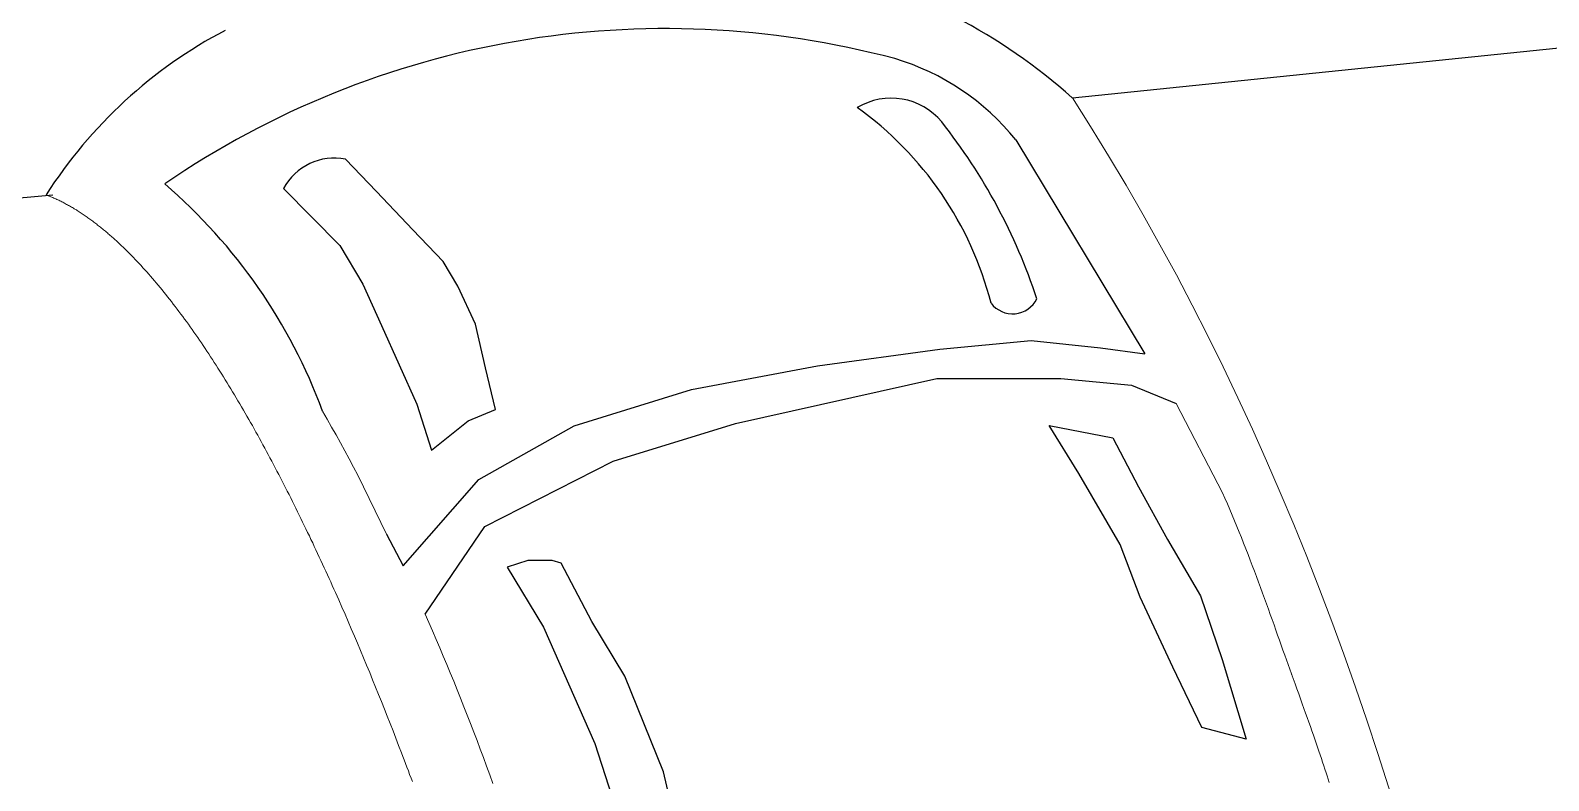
# Model space of a CAD drawing. Header units: millimetres. Extents: x 270980 to 377517, y 122245 to 152875.
# Drawn here: x 365289 to 367170, y 130114 to 131043 of the extents above; entities that cross this region are included whole.
import ezdxf

# ---------------------------------------------------------------- set-up
doc = ezdxf.new("R2010")
doc.units = ezdxf.units.MM
doc.layers.add('图层 1', color=7, linetype='Continuous', lineweight=0)

msp = doc.modelspace()

# ---------------------------------------------------------------- linework, layer by layer
for p, q in [((366579.6, 130959.5), (371696.2, 131482.9)), ((366509.5, 130907.4), (366669.2, 130642.4)), ((365717.8, 130843.3), (365679.5, 130883.4)), ((365602.7, 130847.1), (365672.3, 130776.5)), ((364001.2, 130722.3), (365316.7, 130839.4)), ((365762.8, 130796.2), (365717.8, 130843.3)), ((365800.4, 130756.7), (365762.8, 130796.2)), ((365672.3, 130776.5), (365700.9, 130729)), ((365818.4, 130726.2), (365800.4, 130756.7)), ((365700.9, 130729), (365723.8, 130677.7)), ((365840.4, 130679.4), (365818.4, 130726.2)), ((365723.8, 130677.7), (365767.9, 130580.4)), ((365852.9, 130625.4), (365840.4, 130679.4)), ((365865, 130573.7), (365852.9, 130625.4)), ((366162.2, 130556.2), (366411.7, 130611.9)), ((365767.9, 130580.4), (365785.8, 130523.5)), ((365831.2, 130559.5), (365865, 130573.7)), ((365785.8, 130523.5), (365831.2, 130559.5)), ((366010.8, 130509.6), (366162.2, 130556.2)), ((365851.9, 130429), (366010.8, 130509.6)), ((365778.1, 130320.2), (365851.9, 130429))]:
    msp.add_line(p, q)
for points in [[(365730, 130419.6), (365750.8, 130380.2), (365844.4, 130487.1), (365962.6, 130553.5), (366107.7, 130598.4), (366263.9, 130627.7), (366415.6, 130648.4), (366528.8, 130658.9), (366614.4, 130650.1), (366669.2, 130642.4)], [(366411.7, 130611.9), (366565.3, 130611.9), (366652.7, 130603.9), (366708.2, 130581.1)], [(366629.9, 130538.7), (366661.6, 130478.1), (366697.5, 130412.7), (366738.4, 130343.1), (366765, 130264.2), (366794.8, 130165.8), (366740.1, 130180), (366703.9, 130254.7), (366663.6, 130341.4), (366638.9, 130406.4), (366587.6, 130494.3), (366550.7, 130553.8), (366550.7, 130553.8), (366629.9, 130538.7)], [(365879.7, 130378.6), (365924.4, 130304.3), (365988, 130160.4), (366022.1, 130055.6), (366034.4, 130003.3), (366092.1, 130043.7), (366073.1, 130125.2), (366025.5, 130243.5), (365984.5, 130311.3), (365946.5, 130383.4), (365935.4, 130386.6), (365921.6, 130386.6), (365905.2, 130386.6), (365879.7, 130378.6)]]:
    msp.add_lwpolyline(points)
for centre, radius, start, end in [((366098.7, 130417.5), 724.5, 48.4215, 76.2666), ((365804.5, 130521.6), 589, 117.7458, 147.3554), ((366076.2, 129946.6), 1098.5, 75.0464, 124.4057), ((366272.8, 130716.3), 304.3, 38.9181, 73.4065), ((366355.2, 130877.5), 81.5, 39.7677, 120.9929), ((366063.4, 130598.6), 429, 14.4207, 54.3913), ((365859.5, 130487.7), 712, 18.2591, 38.3598), ((365665.3, 130813.9), 70.9, 78.4664, 152.1215), ((365012.7, 130336.8), 680, 20.2008, 49.3681), ((366505.6, 130725.7), 33.6, 217.3057, 333.5998)]:
    msp.add_arc(centre, radius, start, end)
at = {"layer": '图层 1'}
for p, q in [((366765.4, 130470.7), (366708.2, 130581.1)), ((365650.9, 130571.7), (365656.5, 130561.8)), ((365656.5, 130561.8), (365662.1, 130552)), ((365662.1, 130552), (365667.6, 130542.2)), ((365667.6, 130542.2), (365673.1, 130532.3)), ((365673.1, 130532.3), (365678.5, 130522.4)), ((365678.5, 130522.4), (365683.9, 130512.5)), ((365683.9, 130512.5), (365689.2, 130502.5)), ((365689.2, 130502.5), (365694.5, 130492.5)), ((365694.5, 130492.5), (365730, 130419.6)), ((366768.5, 130463.8), (366765.4, 130470.7)), ((366771.6, 130456.8), (366768.5, 130463.8)), ((366774.6, 130449.9), (366771.6, 130456.8)), ((366777.6, 130442.9), (366774.6, 130449.9)), ((366780.5, 130436), (366777.6, 130442.9)), ((366783.4, 130429), (366780.5, 130436)), ((366786.2, 130422), (366783.4, 130429)), ((366789, 130415.1), (366786.2, 130422)), ((366791.8, 130408.1), (366789, 130415.1)), ((366794.5, 130401.2), (366791.8, 130408.1)), ((366797.2, 130394.3), (366794.5, 130401.2)), ((366799.9, 130387.4), (366797.2, 130394.3)), ((366802.5, 130380.5), (366799.9, 130387.4)), ((366805.1, 130373.6), (366802.5, 130380.5)), ((366807.7, 130366.8), (366805.1, 130373.6)), ((366810.2, 130360), (366807.7, 130366.8)), ((366812.7, 130353.3), (366810.2, 130360)), ((366815.2, 130346.5), (366812.7, 130353.3)), ((366817.6, 130339.8), (366815.2, 130346.5)), ((366820, 130333.2), (366817.6, 130339.8)), ((365778.1, 130320.2), (365782.7, 130309.9)), ((366822.4, 130326.6), (366820, 130333.2)), ((366824.8, 130320.1), (366822.4, 130326.6)), ((366827.1, 130313.6), (366824.8, 130320.1)), ((365782.7, 130309.9), (365787.2, 130299.6)), ((365787.2, 130299.6), (365791.7, 130289.2)), ((366829.4, 130307.1), (366827.1, 130313.6)), ((366831.7, 130300.7), (366829.4, 130307.1)), ((366833.9, 130294.4), (366831.7, 130300.7)), ((365791.7, 130289.2), (365796.1, 130278.9)), ((366836.1, 130288.2), (366833.9, 130294.4)), ((366838.3, 130282), (366836.1, 130288.2)), ((366840.5, 130275.9), (366838.3, 130282)), ((365796.1, 130278.9), (365800.5, 130268.5)), ((365800.5, 130268.5), (365804.8, 130258.1)), ((366842.6, 130269.8), (366840.5, 130275.9)), ((366844.8, 130263.9), (366842.6, 130269.8)), ((366846.9, 130258), (366844.8, 130263.9)), ((365804.8, 130258.1), (365809.2, 130247.7)), ((365809.2, 130247.7), (365813.4, 130237.3)), ((366849, 130252.2), (366846.9, 130258)), ((366851, 130246.5), (366849, 130252.2)), ((366851.2, 130246.1), (366851, 130246.5)), ((366851.2, 130245.9), (366851.2, 130246.1)), ((366851.3, 130245.9), (366851.2, 130245.9)), ((366851.3, 130245.7), (366851.3, 130245.9)), ((366851.9, 130244), (366851.3, 130245.7)), ((366853.1, 130240.7), (366851.9, 130244)), ((365813.4, 130237.3), (365817.7, 130226.8)), ((365817.7, 130226.8), (365821.9, 130216.4)), ((366855.4, 130234.3), (366853.1, 130240.7)), ((366857.7, 130228), (366855.4, 130234.3)), ((366860, 130221.7), (366857.7, 130228)), ((365821.9, 130216.4), (365826, 130205.9)), ((365826, 130205.9), (365830.2, 130195.4)), ((366862.2, 130215.6), (366860, 130221.7)), ((366864.3, 130209.6), (366862.2, 130215.6)), ((366866.4, 130203.8), (366864.3, 130209.6)), ((365830.2, 130195.4), (365834.2, 130184.9)), ((366868.5, 130198), (366866.4, 130203.8)), ((366870.5, 130192.3), (366868.5, 130198)), ((366872.4, 130186.8), (366870.5, 130192.3)), ((366874.4, 130181.3), (366872.4, 130186.8)), ((365834.2, 130184.9), (365838.3, 130174.4)), ((365838.3, 130174.4), (365842.3, 130163.9)), ((366876.2, 130176), (366874.4, 130181.3)), ((366878.1, 130170.8), (366876.2, 130176)), ((366879.8, 130165.7), (366878.1, 130170.8)), ((365842.3, 130163.9), (365846.3, 130153.3)), ((365846.3, 130153.3), (365850.2, 130142.8)), ((366881.6, 130160.6), (366879.8, 130165.7)), ((366883.3, 130155.7), (366881.6, 130160.6)), ((366884.9, 130150.9), (366883.3, 130155.7)), ((366886.5, 130146.2), (366884.9, 130150.9)), ((365850.2, 130142.8), (365854.1, 130132.2)), ((365854.1, 130132.2), (365858, 130121.6)), ((366888.1, 130141.6), (366886.5, 130146.2)), ((366889.6, 130137.1), (366888.1, 130141.6)), ((366891.1, 130132.7), (366889.6, 130137.1)), ((366892.5, 130128.4), (366891.1, 130132.7)), ((365858, 130121.6), (365861.8, 130111)), ((366893.9, 130124.2), (366892.5, 130128.4)), ((366895.2, 130120.1), (366893.9, 130124.2)), ((366896.5, 130116.1), (366895.2, 130120.1)), ((366897.8, 130112.2), (366896.5, 130116.1))]:
    msp.add_line(p, q, dxfattribs=at)
msp.add_lwpolyline([(365762.2, 130113.1), (365760.5, 130117.6), (365758.8, 130122), (365757.2, 130126.5), (365755.5, 130131), (365753.8, 130135.5), (365752.1, 130139.9), (365750.4, 130144.4), (365748.7, 130148.9), (365745.2, 130157.9), (365741.7, 130166.9), (365738.2, 130175.9), (365734.7, 130185), (365731.1, 130194), (365727.6, 130203), (365724, 130212.1), (365720.3, 130221.1), (365716.7, 130230.2), (365713, 130239.2), (365709.3, 130248.2), (365705.5, 130257.3), (365701.8, 130266.3), (365698, 130275.3), (365694.2, 130284.3), (365690.4, 130293.3), (365686.5, 130302.3), (365682.7, 130311.3), (365678.8, 130320.3), (365674.9, 130329.2), (365670.9, 130338.1), (365668.9, 130342.6), (365667, 130347), (365665, 130351.4), (365663, 130355.9), (365661, 130360.3), (365659, 130364.7), (365657, 130369.1), (365655, 130373.5), (365652.9, 130377.9), (365650.9, 130382.3), (365648.9, 130386.7), (365646.9, 130391.1), (365644.8, 130395.5), (365642.8, 130399.8), (365640.7, 130404.2), (365638.7, 130408.5), (365636.6, 130412.9), (365634.6, 130417.2), (365632.5, 130421.5), (365630.4, 130425.8), (365628.3, 130430.1), (365626.3, 130434.4), (365624.2, 130438.7), (365622.1, 130443), (365620, 130447.2), (365617.9, 130451.5), (365615.8, 130455.7), (365613.7, 130459.9), (365611.5, 130464.2), (365609.4, 130468.4), (365607.3, 130472.6), (365605.2, 130476.7), (365603, 130480.9), (365600.9, 130485.1), (365598.8, 130489.2), (365596.6, 130493.3), (365594.5, 130497.5), (365592.3, 130501.6), (365590.2, 130505.7), (365588, 130509.7), (365585.8, 130513.8), (365583.7, 130517.9), (365581.5, 130521.9), (365579.3, 130525.9), (365577.1, 130529.9), (365575, 130533.9), (365572.8, 130537.9), (365570.6, 130541.9), (365568.4, 130545.8), (365566.2, 130549.7), (365564, 130553.7), (365561.8, 130557.6), (365559.5, 130561.4), (365557.3, 130565.3), (365555.1, 130569.2), (365552.9, 130573), (365550.7, 130576.8), (365548.4, 130580.6), (365546.2, 130584.4), (365544, 130588.2), (365541.7, 130591.9), (365539.5, 130595.6), (365537.2, 130599.4), (365535, 130603), (365532.7, 130606.7), (365530.5, 130610.4), (365528.2, 130614), (365526, 130617.6), (365523.7, 130621.2), (365521.4, 130624.8), (365519.1, 130628.4), (365516.9, 130631.9), (365514.6, 130635.4), (365512.3, 130638.9), (365510, 130642.4), (365507.7, 130645.8), (365505.4, 130649.3), (365503.2, 130652.7), (365500.9, 130656.1), (365498.6, 130659.4), (365496.3, 130662.8), (365494, 130666.1), (365491.7, 130669.4), (365489.3, 130672.7), (365487, 130675.9), (365484.7, 130679.2), (365482.4, 130682.4), (365480.1, 130685.6), (365477.8, 130688.7), (365475.4, 130691.8), (365473.1, 130695), (365470.8, 130698), (365468.4, 130701.1), (365466.1, 130704.2), (365463.8, 130707.2), (365461.4, 130710.2), (365459.1, 130713.1), (365456.7, 130716.1), (365454.4, 130719), (365452.1, 130721.9), (365449.7, 130724.7), (365447.4, 130727.5), (365445, 130730.3), (365442.6, 130733.1), (365440.3, 130735.9), (365437.9, 130738.6), (365435.6, 130741.3), (365433.2, 130744), (365430.8, 130746.6), (365428.5, 130749.2), (365426.1, 130751.8), (365423.7, 130754.4), (365421.4, 130756.9), (365419, 130759.4), (365416.6, 130761.9), (365414.2, 130764.3), (365411.9, 130766.7), (365410.7, 130767.9), (365409.5, 130769.1), (365408.3, 130770.3), (365407.1, 130771.4), (365405.9, 130772.6), (365404.7, 130773.8), (365403.5, 130774.9), (365402.3, 130776), (365401.1, 130777.2), (365399.9, 130778.3), (365398.7, 130779.4), (365397.6, 130780.5), (365396.4, 130781.6), (365395.2, 130782.7), (365394, 130783.8), (365392.8, 130784.9), (365391.6, 130786), (365390.4, 130787), (365389.2, 130788.1), (365388, 130789.1), (365386.8, 130790.2), (365385.6, 130791.2), (365384.4, 130792.2), (365383.2, 130793.2), (365382, 130794.2), (365380.8, 130795.2), (365379.6, 130796.2), (365378.4, 130797.2), (365377.2, 130798.2), (365376, 130799.2), (365374.8, 130800.1), (365373.6, 130801.1), (365372.4, 130802), (365371.2, 130802.9), (365370, 130803.9), (365368.8, 130804.8), (365367.6, 130805.7), (365366.4, 130806.6), (365365.2, 130807.5), (365364, 130808.4), (365362.8, 130809.2), (365361.6, 130810.1), (365360.4, 130811), (365359.2, 130811.8), (365358, 130812.6), (365356.8, 130813.5), (365355.6, 130814.3), (365354.4, 130815.1), (365353.2, 130815.9), (365352, 130816.7), (365350.8, 130817.5), (365349.6, 130818.3), (365348.4, 130819.1), (365347.2, 130819.8), (365346, 130820.6), (365344.8, 130821.3), (365343.5, 130822), (365342.3, 130822.8), (365341.1, 130823.5), (365339.9, 130824.2), (365338.7, 130824.9), (365337.5, 130825.6), (365336.3, 130826.3), (365335.1, 130826.9), (365333.9, 130827.6), (365332.7, 130828.2), (365331.5, 130828.9), (365330.3, 130829.5), (365329.1, 130830.2), (365327.9, 130830.8), (365326.7, 130831.4), (365325.5, 130832), (365324.3, 130832.6), (365323, 130833.1), (365321.8, 130833.7), (365320.6, 130834.3), (365319.4, 130834.8), (365318.2, 130835.4), (365317, 130835.9), (365315.8, 130836.4), (365314.6, 130836.9), (365313.4, 130837.4), (365312.2, 130837.9), (365311, 130838.4), (365309.8, 130838.9), (365308.6, 130839.3)], dxfattribs=at)
msp.add_open_spline([(366579.6, 130959.5), (367069.2, 130201.5), (367215, 129206.6), (367227.1, 128290.5), (367230.3, 128048), (367236, 127798.5), (367153.1, 127526.6)], degree=3, knots=[7, 7, 7, 7, 8, 8, 8, 9, 9, 9, 9], dxfattribs=at)

doc.saveas('drawing.dxf')
